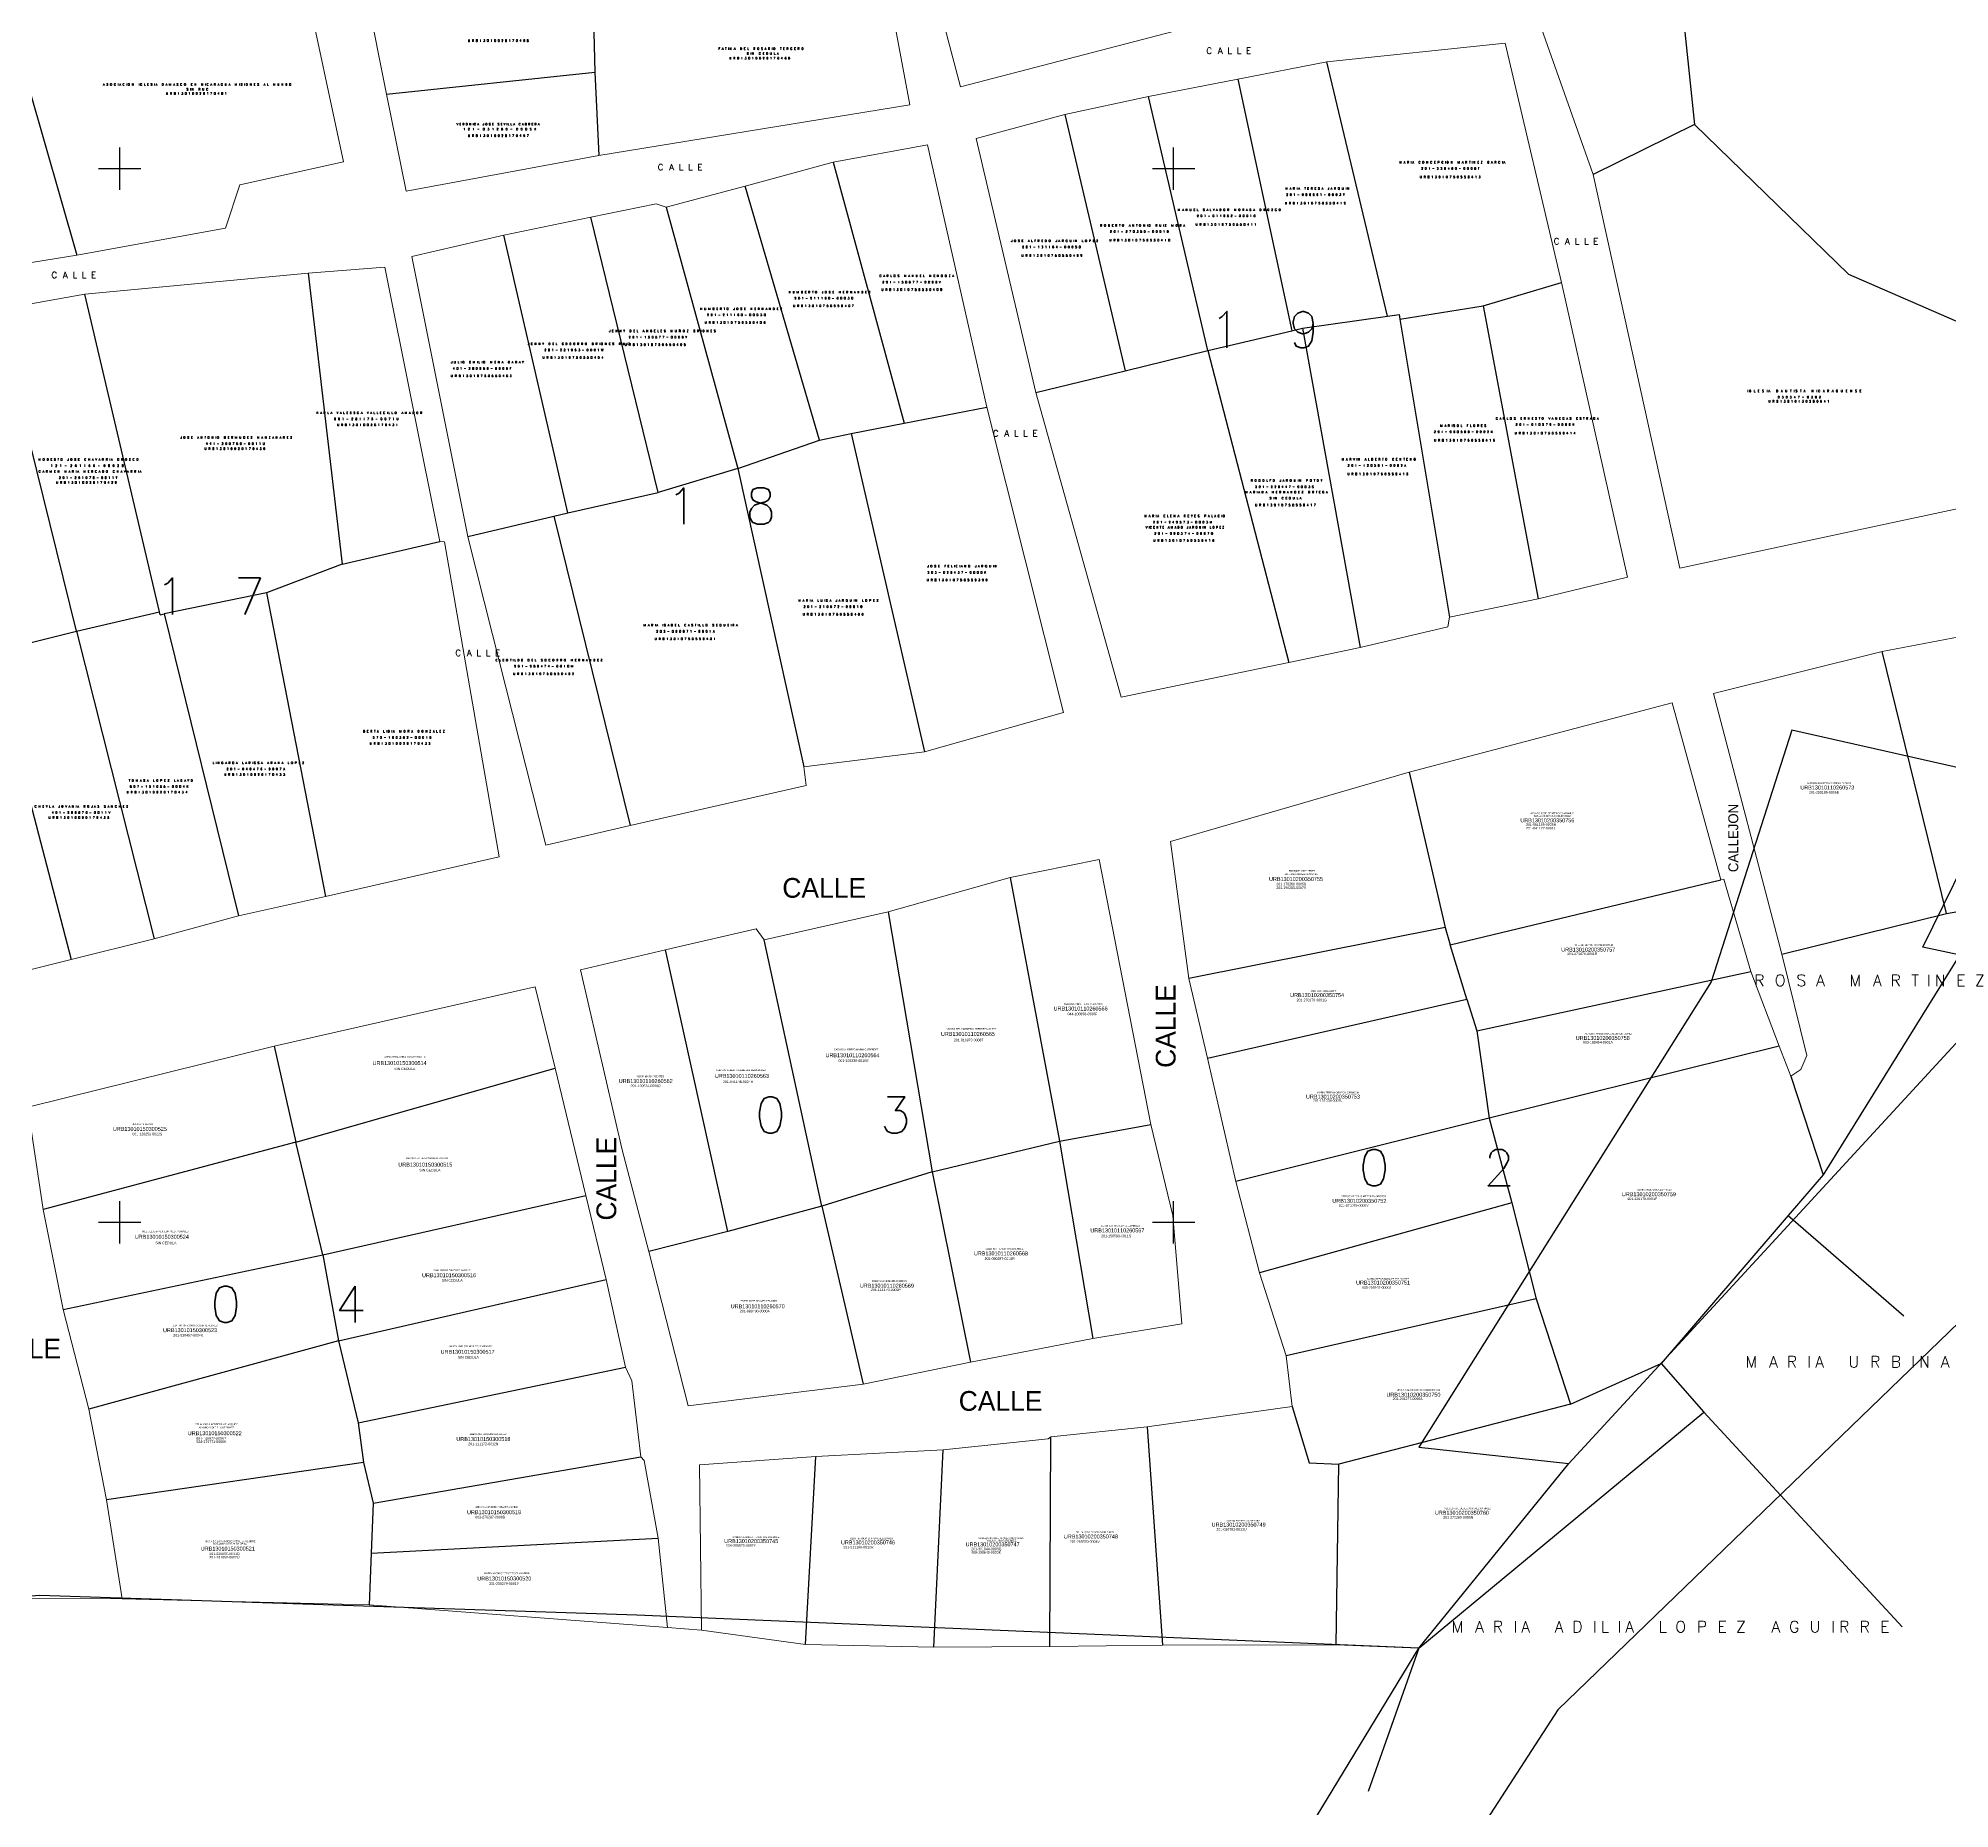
# Model space of a CAD drawing. Header units: metres. Extents: x 619047 to 657292, y 1301217 to 1319844.
# Drawn here: x 648983.8 to 649165.1, y 1317773.7 to 1317941.7 of the extents above; entities that cross this region are included whole.
import ezdxf

# ---------------------------------------------------------------- set-up
doc = ezdxf.new("R2010")
doc.units = ezdxf.units.M
for name, color, linetype, lineweight in [('101', 3, 'Continuous', 0), ('1ER CEDULA', 7, 'Continuous', 0), ('1ER PROPIETARIO', 150, 'Continuous', 0), ('2DA CEDULA', 7, 'Continuous', 0), ('2DO PROPIETARIO', 7, 'Continuous', 0), ('486', 7, 'Continuous', 0), ('4861', 7, 'Continuous', 0), ('CALLES', 7, 'Continuous', 0), ('COLINDANCIAS', 7, 'Continuous', 0), ('NumMZLote', 172, 'Continuous', 0)]:
    doc.layers.add(name, color=color, linetype=linetype, lineweight=lineweight)
for name, color, linetype in [('2', 1, 'Continuous'), ('42', 7, 'Continuous'), ('5', 7, 'Continuous')]:
    doc.layers.add(name, color=color, linetype=linetype)
doc.styles.add('Style-ENGINEERING', font='ENGINEERING.shx')
doc.styles.add('Style-Txt', font='txt_____.ttf')

# ---------------------------------------------------------------- blocks, each defined once
blk = doc.blocks.new('COORD')
at = {"layer": '42', "color": 2, "linetype": 'Continuous'}
for p, q in [((0, -2), (0, 2)), ((-2, 0), (2, 0))]:
    blk.add_line(p, q, dxfattribs=at)

msp = doc.modelspace()

# ---------------------------------------------------------------- linework, layer by layer
at = {"layer": '2', "color": 1, "linetype": 'Continuous'}
for p, q in [((649128.98473, 1317806.45033), (649172.22473, 1317853.41633)), ((649114.73873, 1317788.93033), (649128.98473, 1317806.45033))]:
    msp.add_line(p, q, dxfattribs=at)
for points in [[(649172.22473, 1317853.41633), (649162.57273, 1317855.46233), (649170.46473, 1317871.46533), (649150.14573, 1317876.06633), (649142.49873, 1317852.18333), (649114.75873, 1317807.99333), (649128.98473, 1317806.45033)], [(649232.09173, 1317767.68533), (649217.40673, 1317815.48733), (649204.74773, 1317856.67933), (649167.87173, 1317821.65033), (649127.94373, 1317783.06833), (649103.76873, 1317745.73533)], [(649114.73873, 1317788.93033), (649040.55673, 1317792.07533), (648983.90473, 1317793.92633), (648847.97373, 1317783.42333), (648740.74873, 1317771.86933), (648720.42073, 1317768.84433)], [(649096.27973, 1317631.62233), (649075.49473, 1317676.38333), (649075.52373, 1317703.57933), (649083.42573, 1317728.73233), (649099.46873, 1317763.78733), (649114.73873, 1317788.93033)]]:
    msp.add_lwpolyline(points, dxfattribs=at)
at = {"layer": '486', "color": 7, "linetype": 'Continuous', "lineweight": -3}
for points in [[(649137.15829, 1317969.5284), (649140.92073, 1317933.55133)], [(649036.32494, 1317948.59278), (649036.57593, 1317938.4959)], [(649111.76633, 1317915.34299), (649106.00873, 1317939.46933)], [(649016.78573, 1317936.40833), (649036.57593, 1317938.4959)], [(649036.57593, 1317938.4959), (649036.96173, 1317930.60533)], [(649097.56614, 1317937.83145), (649102.70497, 1317913.96049)], [(648982.81405, 1317937.14566), (648987.41273, 1317921.14333)], [(649094.743, 1317912.08448), (649089.10173, 1317936.18933)], [(649081.17673, 1317934.48833), (649086.87478, 1317910.16066)], [(649140.92073, 1317933.55133), (649131.30573, 1317928.78333)], [(649140.92073, 1317933.55133), (649155.52106, 1317919.31666)], [(649059.19073, 1317929.95233), (649065.92804, 1317905.20296)], [(649057.88786, 1317903.5919), (649050.82601, 1317927.678)], [(649042.58403, 1317898.60197), (649036.17323, 1317924.72689)], [(649043.33473, 1317925.67933), (649050.14314, 1317900.89757)], [(649033.99888, 1317896.6693), (649027.94573, 1317923.03333)], [(649009.37973, 1317919.42433), (649012.59954, 1317891.80135)], [(649155.52106, 1317919.31666), (649192.93173, 1317903.03533)], [(648995.2524, 1317887.29188), (648988.18573, 1317917.42433)], [(649120.85787, 1317916.32595), (649128.28073, 1317918.53333)], [(648987.39316, 1317885.45958), (648979.81473, 1317915.93133)], [(649111.76633, 1317915.34299), (649112.8851, 1317915.50187)], [(649112.8851, 1317915.50187), (649112.959, 1317915.05798)], [(649112.959, 1317915.05798), (649120.85787, 1317916.32595)], [(649120.85787, 1317916.32595), (649126.06073, 1317888.50833)], [(649094.743, 1317912.08448), (649102.70497, 1317913.96049)], [(649102.70497, 1317913.96049), (649103.72699, 1317914.2013)], [(649103.72699, 1317914.2013), (649111.76633, 1317915.34299)], [(649103.72699, 1317914.2013), (649109.19373, 1317883.89033)], [(649112.959, 1317915.05798), (649117.66873, 1317886.76733)], [(649086.87478, 1317910.16066), (649094.743, 1317912.08448)], [(649094.743, 1317912.08448), (649102.42073, 1317882.46333)], [(649078.42373, 1317908.09433), (649086.87478, 1317910.16066)], [(649065.92804, 1317905.20296), (649073.76273, 1317906.69933)], [(649060.90408, 1317904.19628), (649065.92804, 1317905.20296)], [(649050.14314, 1317900.89757), (649057.88786, 1317903.5919)], [(649057.88786, 1317903.5919), (649060.90408, 1317904.19628)], [(649060.90408, 1317904.19628), (649067.85163, 1317874.00153)], [(649050.14314, 1317900.89757), (649042.58403, 1317898.60197)], [(649050.14314, 1317900.89757), (649056.39273, 1317872.56433)], [(649033.99888, 1317896.6693), (649042.58403, 1317898.60197)], [(649024.50641, 1317894.43287), (649032.67356, 1317896.35705)], [(649032.67356, 1317896.35705), (649033.99888, 1317896.6693)], [(649032.67356, 1317896.35705), (649039.90873, 1317866.99633)], [(649012.59954, 1317891.80135), (649021.85073, 1317893.96133)], [(649012.59954, 1317891.80135), (649005.39778, 1317889.07654)], [(649005.39778, 1317889.07654), (648995.70601, 1317887.1079)], [(649005.39778, 1317889.07654), (649010.99473, 1317860.27533)], [(648987.39316, 1317885.45958), (648995.2524, 1317887.29188)], [(648995.32089, 1317886.9998), (648995.2524, 1317887.29188)], [(648995.32089, 1317886.9998), (648995.70601, 1317887.1079)], [(648995.70601, 1317887.1079), (649002.74473, 1317858.44333)], [(648979.24655, 1317883.41195), (648987.39316, 1317885.45958)], [(648987.39316, 1317885.45958), (648994.74073, 1317856.24033)], [(648979.24655, 1317883.41195), (648986.88432, 1317854.28679)], [(649164.82824, 1317858.64978), (649158.71573, 1317883.50933)], [(649113.82073, 1317872.07633), (649117.2387, 1317857.32719)], [(649075.99073, 1317862.07933), (649080.6638, 1317837.06204)], [(649117.71128, 1317855.6942), (649143.41673, 1317861.84033)], [(649164.82824, 1317858.64978), (649168.96339, 1317859.38498)], [(649064.40073, 1317858.82833), (649068.56474, 1317834.12684)], [(649149.19373, 1317854.80633), (649164.82824, 1317858.64978)], [(649058.10399, 1317830.89032), (649052.63573, 1317856.15533)], [(649117.2387, 1317857.32719), (649092.93773, 1317852.47833)], [(649117.2387, 1317857.32719), (649117.71128, 1317855.6942)], [(649119.32008, 1317850.51847), (649117.71128, 1317855.6942)], [(649049.18899, 1317828.46122), (649043.25673, 1317855.21133)], [(649120.26888, 1317847.50427), (649146.24273, 1317853.14833)], [(649094.69073, 1317844.90933), (649119.32008, 1317850.51847)], [(649119.32008, 1317850.51847), (649120.26888, 1317847.50427)], [(649120.26888, 1317847.50427), (649121.43428, 1317839.2259)], [(649006.13973, 1317846.07533), (649008.18674, 1317836.95216)], [(649148.95688, 1317846.05523), (649121.43428, 1317839.2259)], [(649008.18674, 1317836.95216), (649032.78945, 1317843.97832)], [(649150.03973, 1317843.22533), (649153.11873, 1317833.85333)], [(649080.6638, 1317837.06204), (649089.32473, 1317838.62033)], [(649121.43428, 1317839.2259), (649097.38073, 1317833.22833)], [(649121.43428, 1317839.2259), (649123.57267, 1317831.1854)], [(649008.18674, 1317836.95216), (648984.22673, 1317830.55233)], [(649010.77183, 1317826.26023), (649008.18674, 1317836.95216)], [(649068.56474, 1317834.12684), (649080.6638, 1317837.06204)], [(649080.6638, 1317837.06204), (649083.82373, 1317818.33133)], [(649068.56474, 1317834.12684), (649058.10399, 1317830.89032)], [(649068.56474, 1317834.12684), (649072.20073, 1317816.07933)], [(649153.11873, 1317833.85333), (649149.79273, 1317829.98933), (649137.75988, 1317815.95874)], [(649010.77183, 1317826.26023), (649035.71321, 1317831.89532)], [(649058.10399, 1317830.89032), (649049.18899, 1317828.46122)], [(649058.10399, 1317830.89032), (649062.03773, 1317813.99633)], [(649123.57267, 1317831.1854), (649099.62873, 1317824.53633)], [(649123.57267, 1317831.1854), (649125.8894, 1317822.07536)], [(649049.18899, 1317828.46122), (649041.69673, 1317826.57533)], [(648986.11373, 1317821.06233), (649010.77183, 1317826.26023)], [(649010.77183, 1317826.26023), (649012.23573, 1317818.09035)], [(649012.23573, 1317818.09035), (649037.64173, 1317823.92533)], [(649125.8894, 1317822.07536), (649102.16373, 1317816.68633)], [(649125.8894, 1317822.07536), (649129.13786, 1317812.0905)], [(649012.23573, 1317818.09035), (648988.55473, 1317811.61633)], [(649012.23573, 1317818.09035), (649014.11785, 1317810.3149)], [(649129.13786, 1317812.0905), (649137.75988, 1317815.95874)], [(649137.75988, 1317815.95874), (649141.80566, 1317811.34017)], [(649014.11785, 1317810.3149), (649039.47573, 1317815.58633)], [(649129.13786, 1317812.0905), (649107.17685, 1317806.38523)], [(649014.11785, 1317810.3149), (649014.62902, 1317806.54944)], [(649102.73973, 1317811.85633), (649104.36043, 1317806.52733), (649107.17685, 1317806.38523)], [(649114.73873, 1317788.93033), (649141.80566, 1317811.34017)], [(649079.74973, 1317789.07533), (649079.83773, 1317808.97433)], [(649088.98473, 1317809.92933), (649090.43173, 1317789.20433)], [(649015.52078, 1317802.70141), (649040.94473, 1317807.09033)], [(649056.54573, 1317789.28533), (649057.53373, 1317807.13033)], [(649068.72073, 1317789.03133), (649069.63273, 1317807.75233)], [(649014.62902, 1317806.54944), (648990.23673, 1317802.99433)], [(649014.62902, 1317806.54944), (649015.52078, 1317802.70141)], [(649106.90873, 1317789.25733), (649107.17685, 1317806.38523)], [(649015.52078, 1317802.70141), (649015.34408, 1317797.9547)], [(649015.34408, 1317797.9547), (649042.57773, 1317799.36233)], [(649015.34408, 1317797.9547), (649015.16373, 1317793.04333)]]:
    msp.add_lwpolyline(points, dxfattribs=at)
at = {"layer": '4861', "color": 21, "linetype": 'Continuous', "lineweight": 13}
for points in [[(649131.30573, 1317928.78333), (649123.52673, 1317950.80333), (649121.30973, 1317966.17233)], [(649012.71273, 1317929.98033), (649008.95473, 1317947.62033), (649009.82973, 1317948.01033), (649008.20873, 1317955.81233)], [(649063.23273, 1317952.67833), (649066.46573, 1317935.40133), (649036.96173, 1317930.60533)], [(649095.45873, 1317943.41833), (649071.26173, 1317937.12433), (649066.98173, 1317953.31033)], [(649016.78573, 1317936.40833), (649014.97773, 1317945.64333)], [(649106.00873, 1317939.46933), (649122.95473, 1317941.25033), (649128.28073, 1317918.53333)], [(649097.56614, 1317937.83145), (649106.00873, 1317939.46933)], [(649089.10173, 1317936.18933), (649097.56614, 1317937.83145)], [(649036.96173, 1317930.60533), (649018.67073, 1317927.19933), (649016.78573, 1317936.40833)], [(649081.17673, 1317934.48833), (649089.10173, 1317936.18933)], [(649078.42373, 1317908.09433), (649072.75973, 1317932.19733), (649081.17673, 1317934.48833)], [(649012.71273, 1317929.98033), (649002.87473, 1317927.81333), (649001.53073, 1317923.70633), (648987.41273, 1317921.14333)], [(649050.82601, 1317927.678), (649059.19073, 1317929.95233)], [(649059.19073, 1317929.95233), (649068.12773, 1317931.59333), (649073.76273, 1317906.69933)], [(649139.52973, 1317891.43233), (649131.30573, 1317928.78333)], [(648987.41273, 1317921.14333), (648962.37773, 1317917.09033), (648959.64273, 1317926.74133)], [(649043.33473, 1317925.67933), (649050.22773, 1317927.51533), (649050.82601, 1317927.678)], [(649027.94573, 1317923.03333), (649036.17323, 1317924.72689)], [(649036.17323, 1317924.72689), (649042.39373, 1317926.00733), (649043.33473, 1317925.67933)], [(649024.50641, 1317894.43287), (649019.20973, 1317921.01233), (649027.94573, 1317923.03333)], [(649009.37973, 1317919.42433), (648988.18573, 1317917.42433)], [(649021.85073, 1317893.96133), (649016.62673, 1317920.00433), (649009.37973, 1317919.42433)], [(648988.18573, 1317917.42433), (648979.81473, 1317915.93133)], [(649128.28073, 1317918.53333), (649134.55473, 1317890.56033), (649126.06073, 1317888.50833)], [(649073.76273, 1317906.69933), (649081.03273, 1317877.73633)], [(649086.49273, 1317879.20033), (649078.42373, 1317908.09433)], [(649139.52973, 1317891.43233), (649169.49573, 1317897.85233), (649192.93173, 1317903.03533)], [(649027.49873, 1317864.03533), (649022.30973, 1317893.93533), (649021.85073, 1317893.96133)], [(649031.92773, 1317865.14733), (649026.86273, 1317885.13033), (649024.51211, 1317894.40427), (649024.50641, 1317894.43287)], [(649126.06073, 1317888.50833), (649117.66873, 1317886.76733)], [(649117.66873, 1317886.76733), (649117.50273, 1317885.86933), (649109.19373, 1317883.89033)], [(649158.71573, 1317883.50933), (649181.97473, 1317887.96233)], [(649109.19373, 1317883.89033), (649102.42073, 1317882.46333)], [(649158.71573, 1317883.50933), (649142.72773, 1317879.52433)], [(649102.42073, 1317882.46333), (649086.49273, 1317879.20033)], [(649149.19373, 1317854.80633), (649142.72773, 1317879.52433)], [(649081.03273, 1317877.73633), (649067.85163, 1317874.00153)], [(649138.78073, 1317878.65033), (649113.82073, 1317872.07633)], [(649138.78073, 1317878.65033), (649143.41673, 1317861.84033)], [(649067.85163, 1317874.00153), (649056.39273, 1317872.56433)], [(649056.39273, 1317872.56433), (649056.61373, 1317870.81733)], [(649113.82073, 1317872.07633), (649091.17373, 1317865.48033), (649092.93773, 1317852.47833)], [(649056.61373, 1317870.81733), (649039.90873, 1317866.99633)], [(649039.90873, 1317866.99633), (649031.92773, 1317865.14733)], [(649027.49873, 1317864.03533), (649010.99473, 1317860.27533)], [(649089.32473, 1317838.62033), (649084.43573, 1317863.78533), (649075.99073, 1317862.07933)], [(649075.99073, 1317862.07933), (649064.40073, 1317858.82833)], [(649143.41673, 1317861.84033), (649143.69773, 1317861.92333), (649146.24273, 1317853.14833)], [(649010.99473, 1317860.27533), (649002.74473, 1317858.44333)], [(649002.74473, 1317858.44333), (648994.74073, 1317856.24033)], [(649064.40073, 1317858.82833), (649052.63573, 1317856.15533)], [(648994.74073, 1317856.24033), (648986.88432, 1317854.28679)], [(649051.86673, 1317857.20533), (649043.93773, 1317855.37333), (649043.25673, 1317855.21133)], [(649052.63573, 1317856.15533), (649051.86673, 1317857.20533)], [(648986.88432, 1317854.28679), (648979.12073, 1317852.35633)], [(649043.25673, 1317855.21133), (649035.21073, 1317853.29733)], [(649035.21073, 1317853.29733), (649039.15273, 1317836.22133), (649041.69673, 1317826.57533)], [(649092.93773, 1317852.47833), (649094.69073, 1317844.90933)], [(649146.24273, 1317853.14833), (649148.95688, 1317846.05523)], [(649030.91973, 1317851.70533), (649006.13973, 1317846.07533)], [(649032.78945, 1317843.97832), (649030.91973, 1317851.70533)], [(649006.13973, 1317846.07533), (648982.75273, 1317840.27633), (648984.22673, 1317830.55233)], [(649094.69073, 1317844.90933), (649097.38073, 1317833.22833)], [(649148.95688, 1317846.05523), (649150.03973, 1317843.22533)], [(649035.71321, 1317831.89532), (649032.78945, 1317843.97832)], [(649083.82373, 1317818.33133), (649092.27873, 1317819.72533), (649091.41073, 1317829.98533), (649089.32473, 1317838.62033)], [(649097.38073, 1317833.22833), (649099.62873, 1317824.53633)], [(648984.22673, 1317830.55233), (648986.11373, 1317821.06233)], [(649037.64173, 1317823.92533), (649035.71321, 1317831.89532)], [(649041.69673, 1317826.57533), (649045.41473, 1317811.92333), (649062.03773, 1317813.99633)], [(649039.47573, 1317815.58633), (649037.64173, 1317823.92533)], [(649099.62873, 1317824.53633), (649102.16373, 1317816.68633)], [(648986.11373, 1317821.06233), (648988.55473, 1317811.61633)], [(649072.20073, 1317816.07933), (649083.82373, 1317818.33133)], [(649062.03773, 1317813.99633), (649072.20073, 1317816.07933)], [(649102.16373, 1317816.68633), (649102.73973, 1317811.85633)], [(649040.94473, 1317807.09033), (649040.08173, 1317814.31133), (649039.47573, 1317815.58633)], [(648988.55473, 1317811.61633), (648990.23673, 1317802.99433)], [(649102.73973, 1317811.85633), (649088.98473, 1317809.92933)], [(649079.83773, 1317808.97433), (649079.57673, 1317808.78533), (649069.63273, 1317807.75233)], [(649088.98473, 1317809.92933), (649079.83773, 1317808.97433)], [(649042.57773, 1317799.36233), (649041.24973, 1317806.74533), (649040.94473, 1317807.09033)], [(649057.53373, 1317807.13033), (649046.51173, 1317806.33833), (649046.70073, 1317790.65133), (649056.54573, 1317789.28533)], [(649069.63273, 1317807.75233), (649057.53373, 1317807.13033)], [(648990.23673, 1317802.99433), (648991.70273, 1317793.61733), (649015.16373, 1317793.04333)], [(649015.16373, 1317793.04333), (649043.45473, 1317790.89433), (649042.57773, 1317799.36233)], [(649056.54573, 1317789.28533), (649068.72073, 1317789.03133)], [(649068.72073, 1317789.03133), (649079.74973, 1317789.07533)], [(649079.74973, 1317789.07533), (649090.43173, 1317789.20433)], [(649090.43173, 1317789.20433), (649106.90873, 1317789.25733)], [(649106.90873, 1317789.25733), (649114.73873, 1317788.93033)]]:
    msp.add_lwpolyline(points, dxfattribs=at)
at = {"layer": 'CALLES', "color": 21, "linetype": 'Continuous', "lineweight": 13}
for points in [[(649150.03973, 1317843.22533), (649151.00873, 1317843.85833), (649151.56873, 1317845.16233), (649149.19373, 1317854.80633)], [(648982.59473, 1317793.63833), (648991.70273, 1317793.61733)], [(649043.45473, 1317790.89433), (649046.70073, 1317790.65133)]]:
    msp.add_lwpolyline(points, dxfattribs=at)
at = {"layer": 'COLINDANCIAS', "color": 7, "linetype": 'Continuous', "lineweight": -3}
for points in [[(649168.96339, 1317859.38498), (649153.11873, 1317833.85333)], [(649149.79273, 1317829.98933), (649160.78769, 1317820.48117)], [(649141.80566, 1317811.34017), (649160.60938, 1317790.94745)], [(649114.73873, 1317788.93033), (649109.93173, 1317775.31733)]]:
    msp.add_lwpolyline(points, dxfattribs=at)

# ---------------------------------------------------------------- block references
at = {"layer": '5', "color": 2, "linetype": 'Continuous'}
for p in [(648991.48573, 1317929.34733), (649091.48573, 1317929.34733), (648991.48573, 1317829.34733), (649091.48573, 1317829.34733)]:
    msp.add_blockref('COORD', p, dxfattribs=at)

# ---------------------------------------------------------------- texts
at = {"layer": '101', "color": 6, "linetype": 'Continuous', "lineweight": 13, "style": 'Style-ENGINEERING'}
for s, p in [('URB13010110260573', (649150.94736, 1317870.42531)), ('URB13010200350756', (649124.381, 1317867.30951)), ('URB13010200350755', (649100.53622, 1317861.73946)), ('URB13010200350757', (649128.26126, 1317855.0429)), ('URB13010200350754', (649102.53893, 1317850.72455)), ('URB13010110260566', (649080.09657, 1317849.44783)), ('URB13010110260565', (649069.40528, 1317847.03577)), ('URB13010200350758', (649129.63812, 1317846.65654)), ('URB13010110260564', (649058.45323, 1317845.01485)), ('URB13010150300514', (649015.47621, 1317844.27331)), ('URB13010110260562', (649038.8308, 1317842.5702)), ('URB13010110260563', (649047.95751, 1317843.05913)), ('URB13010200350753', (649104.04096, 1317841.0865)), ('URB13010150300525', (648990.83409, 1317838.02314)), ('URB13010150300515', (649017.92086, 1317834.63322)), ('URB13010200350759', (649134.01906, 1317831.82395)), ('URB13010200350752', (649106.54435, 1317831.19811)), ('URB13010110260567', (649083.58427, 1317828.3912)), ('URB13010150300524', (648992.9202, 1317827.78819)), ('URB13010110260568', (649072.53444, 1317826.20731)), ('URB13010150300516', (649020.16994, 1317824.13751)), ('URB13010110260569', (649061.71277, 1317823.14335)), ('URB13010200350751', (649108.7974, 1317823.4376)), ('URB13010110260570', (649049.4569, 1317821.18762)), ('URB13010150300523', (648995.59302, 1317818.92224)), ('URB13010150300517', (649021.93009, 1317816.86873)), ('URB13010200350750', (649111.6763, 1317812.79819)), ('URB13010150300522', (648997.93989, 1317809.14363)), ('URB13010150300518', (649023.42948, 1317808.5895)), ('URB13010150300519', (649024.43994, 1317801.64669)), ('URB13010200350760', (649116.27628, 1317801.59552)), ('URB13010200350748', (649081.07236, 1317799.34247)), ('URB13010200350749', (649095.09134, 1317800.469)), ('URB13010150300521', (648999.17851, 1317798.19158)), ('URB13010200350745', (649048.84122, 1317798.90438)), ('URB13010200350746', (649059.91872, 1317798.77921)), ('URB13010200350747', (649071.74723, 1317798.59145)), ('URB13010150300520', (649025.4178, 1317795.35578))]:
    msp.add_text(s, height=0.375, dxfattribs=at).set_placement(p)
at = {"layer": '101', "linetype": 'Continuous', "lineweight": -3, "char_height": 0.2, "attachment_point": 5, "line_spacing_factor": 1.1, "style": 'Style-Txt'}
for s, insert in [('\\T2.010943;URB13010020170468', (649027.49833, 1317941.49678)), ('\\T2.010943;URB13010020170466', (649052.29559, 1317939.82505)), ('\\T2.010943;URB13010020170481', (648998.84169, 1317936.48793)), ('\\T2.010943;URB13010020170467', (649027.49833, 1317932.47959)), ('\\T2.010943;URB13010750550413', (649117.80881, 1317928.55122)), ('\\T2.010943;URB13010750550412', (649105.01679, 1317926.06376)), ('\\T2.010943;URB13010750550411', (649096.53541, 1317924.04662)), ('\\T2.010943;URB13010750550409', (649080.01673, 1317921.09364)), ('\\T2.010943;URB13010750550410', (649088.35546, 1317922.55969)), ('\\T2.010943;URB13010750550408', (649066.72108, 1317917.86551)), ('\\T2.010943;URB13010750550407', (649058.34982, 1317916.32338)), ('\\T2.010943;URB13010750550406', (649049.95839, 1317914.7412)), ('\\T2.010943;URB13010750550405', (649042.38809, 1317912.6383)), ('\\T2.010943;URB13010750550404', (649034.57746, 1317911.41662)), ('\\T2.010943;URB13010750550403', (649025.8756, 1317909.67421)), ('\\T2.010943;URB13010130280641', (649150.89671, 1317907.26632)), ('\\T2.010943;URB13010020170431', (649015.07911, 1317905.02901)), ('\\T2.010943;URB13010020170430', (649002.49656, 1317902.77049)), ('\\T2.010943;URB13010750550415', (649119.16807, 1317903.5591)), ('\\T2.010943;URB13010750550414', (649126.82256, 1317904.24248)), ('\\T2.010943;URB13010020170429', (648988.40977, 1317899.56235)), ('\\T2.010943;URB13010750550416', (649110.9472, 1317900.36215)), ('\\T2.010943;URB13010750550417', (649102.1873, 1317897.41921)), ('\\T2.010943;URB13010750550418', (649092.53695, 1317894.06525)), ('\\T2.010943;URB13010750550399', (649071.0277, 1317890.30751)), ('\\T2.010943;URB13010750550400', (649059.2651, 1317887.05071)), ('\\T2.010943;URB13010750550401', (649045.21973, 1317884.71603)), ('\\T2.010943;URB13010750550402', (649031.78697, 1317881.40441)), ('\\T2.010943;URB13010020170432', (649018.16841, 1317874.79557)), ('\\T2.010943;URB13010020170433', (649004.37344, 1317871.83767)), ('\\T2.010943;URB13010020170434', (648995.10835, 1317870.16944)), ('\\T2.010943;URB13010020170435', (648987.69115, 1317867.75692))]:
    msp.add_mtext(s, dxfattribs=dict(at, insert=insert))
at = {"layer": '1ER CEDULA', "color": 3, "linetype": 'Continuous', "lineweight": 13, "style": 'Style-ENGINEERING'}
for s, p in [('201-250185-0006B', (649151.77656, 1317870.03391)), ('201-061165-0005H', (649124.92045, 1317866.97306)), ('201-170269-0005B', (649101.23361, 1317861.33003)), ('201-271079-0001R', (649128.82837, 1317854.70767)), ('201-270170-0001G', (649103.14821, 1317850.3211)), ('044-100958-0000F', (649081.42194, 1317849.00286)), ('201-010973-0008T', (649070.63287, 1317846.52561)), ('003-180454-0001A', (649130.3273, 1317846.31241)), ('001-100330-0010G', (649059.68081, 1317844.56989)), ('SIN CEDULA', (649017.54312, 1317843.79575)), ('201-120574-0000C', (649039.9606, 1317842.17413)), ('201-041148-0024R', (649048.72876, 1317842.56527)), ('201-151058-0007L', (649104.69752, 1317840.7859)), ('001-120253-0022S', (648992.68914, 1317837.60263)), ('SIN CEDULA', (649019.92259, 1317834.18011)), ('201-271079-0005V', (649107.15375, 1317830.82243)), ('201-120178-0001F', (649134.54697, 1317831.45538)), ('SIN CEDULA', (648994.87303, 1317827.26989)), ('201-150593-0011S', (649084.61629, 1317827.92994)), ('201-090287-0010R', (649073.55015, 1317825.77865)), ('SIN CEDULA', (649022.04129, 1317823.71699)), ('201-111179-0002P', (649062.76108, 1317822.82062)), ('043-200167-0000J', (649109.34546, 1317823.03808)), ('201-080490-0000A', (649050.32594, 1317820.7997)), ('201-030457-0004K', (648996.57117, 1317818.50652)), ('SIN CEDULA', (649023.57327, 1317816.41562)), ('201-291277-0006A', (649112.26774, 1317812.48261)), ('081-140977-0009P', (648998.75188, 1317808.70681)), ('201-111172-0012N', (649024.55928, 1317808.19344)), ('003-270287-0000B', (649025.21574, 1317801.2508)), ('201-270269-0000N', (649117.06053, 1317801.22175)), ('201-030781-0011U', (649095.5465, 1317800.08811)), ('201-020855-0011Q', (648999.99051, 1317797.76291)), ('569-300573-0002Y', (649049.01674, 1317798.55139)), ('201-211180-0012R', (649060.15164, 1317798.40024)), ('201-301044-0003Q', (649072.26903, 1317798.22389)), ('201-260370-0004V', (649081.64048, 1317798.92927)), ('201-200279-0001Y', (649026.5307, 1317794.93736))]:
    msp.add_text(s, height=0.24, dxfattribs=at).set_placement(p)
at = {"layer": '1ER CEDULA', "color": 140, "linetype": 'Continuous', "lineweight": -3, "char_height": 0.2, "attachment_point": 5, "line_spacing_factor": 1.1, "style": 'Style-Txt'}
for s, insert in [('\\T2.010943;SIN CEDULA', (649052.57745, 1317940.26685)), ('\\T2.010943;SIN RUC', (648998.94124, 1317936.87217)), ('\\T2.516414;121-031280-0005K', (649027.68786, 1317933.09697)), ('\\T2.010943;201-220480-0008T', (649117.80722, 1317929.36365)), ('\\T2.010943;201-080661-0003Y', (649105.0152, 1317926.87619)), ('\\T2.010943;201-011052-0001G', (649096.56383, 1317924.85905)), ('\\T2.010943;201-270350-0001D', (649088.32387, 1317923.37211)), ('\\T2.010943;201-131164-0005D', (649079.98181, 1317921.90607)), ('\\T2.010943;201-150877-0008V', (649066.69301, 1317918.57905)), ('\\T2.010943;201-211160-0003Q', (649050.10031, 1317915.45474)), ('\\T2.010943;201-211160-0003Q', (649058.39174, 1317917.03692)), ('\\T2.010943;201-221053-0001W', (649034.68271, 1317912.13015)), ('\\T2.010943;201-150577-0006Y', (649042.63001, 1317913.35184)), ('\\T2.010943;401-280968-0006F', (649025.95085, 1317910.38775)), ('\\T2.213131;030347-9392', (649150.95846, 1317907.66396)), ('\\T2.213131;001-281175-0071U', (649014.99732, 1317905.59084)), ('\\T2.010943;201-010279-0006N', (649126.82098, 1317905.0549)), ('\\T2.010943;441-200760-0011U', (649002.55508, 1317903.2489)), ('\\T2.010943;201-060566-0002K', (649119.06648, 1317904.37153)), ('\\T2.516414;121-261166-0002B', (648988.5382, 1317901.1572)), ('\\T2.010943;201-120561-0002A', (649110.84561, 1317901.17458)), ('\\T2.010943;201-220447-0003S', (649102.08571, 1317899.15459)), ('\\T2.010943;201-240573-0003M', (649092.43536, 1317895.80064)), ('\\T2.010943;203-020437-0000K', (649071.00296, 1317891.02105)), ('\\T2.010943;201-210672-0001Q', (649059.26036, 1317887.76425)), ('\\T2.010943;202-090871-0001A', (649045.24166, 1317885.42957)), ('\\T2.010943;201-260474-0010M', (649031.81223, 1317882.11795)), ('\\T2.010943;570-160362-0001G', (649018.36695, 1317875.35739)), ('\\T2.010943;201-040476-0007A', (649004.46932, 1317872.36741)), ('\\T2.010943;607-151055-0004K', (648995.3144, 1317870.69918)), ('\\T2.010943;401-290870-0011V', (648987.8898, 1317868.23533))]:
    msp.add_mtext(s, dxfattribs=dict(at, insert=insert))
at = {"layer": '1ER PROPIETARIO', "color": 140, "linetype": 'Continuous', "lineweight": -3, "attachment_point": 5}
for s, insert, char_height, line_spacing_factor, style in [('\\T2.010943;FATIMA DEL ROSARIO TERCERO', (649052.43076, 1317940.73015), 0.2, 1.1, 'Style-Txt'), ('\\T2.010943;ASOCIACION IGLESIA DAMASCO EN NICARAGUA MISIONES AL MUNDO', (648998.92787, 1317937.33547), 0.2, 1.1, 'Style-Txt'), ('\\T1.758207;VERONICA JOSE SEVILLA CABRERA', (649027.44116, 1317933.56026), 0.2, 1.1, 'Style-Txt'), ('\\T2.010943;MARIA CONCEPCION MARTINEZ GARCIA', (649118.00292, 1317929.94726), 0.2, 1.1, 'Style-Txt'), ('\\T2.010943;MARIA TERESA JARQUIN ', (649105.2109, 1317927.45979), 0.2, 1.1, 'Style-Txt'), ('\\T2.010943;MANUEL SALVADOR MORAGA OROZCO', (649096.85953, 1317925.44266), 0.2, 1.1, 'Style-Txt'), ('\\T2.010943;ROBERTO ANTONIO RUIZ MORA', (649088.61957, 1317923.95572), 0.2, 1.1, 'Style-Txt'), ('\\T2.010943;JOSE ALFREDO JARQUIN LOPEZ', (649080.27751, 1317922.48967), 0.2, 1.1, 'Style-Txt'), ('\\T2.010943;CARLOS MANUEL MENDOZA ', (649067.19204, 1317919.16265), 0.2, 1.1, 'Style-Txt'), ('\\T2.010943;HUMBERTO JOSE HERNANDEZ ', (649058.92077, 1317917.62053), 0.2, 1.1, 'Style-Txt'), ('\\T2.010943;HUMBERTO JOSE HERNANDEZ ', (649050.52934, 1317916.03835), 0.2, 1.1, 'Style-Txt'), ('\\T2.010943;JENNY DEL ANGELES MUÑOZ BRIONES', (649043.05904, 1317913.93545), 0.2, 1.1, 'Style-Txt'), ('\\T2.010943;JENNY DEL SOCORRO BRIONES RUIZ', (649035.14841, 1317912.71376), 0.2, 1.1, 'Style-Txt'), ('\\T2.010943;JULIO EMILIO MENA GARAY', (649026.44655, 1317910.97136), 0.2, 1.1, 'Style-Txt'), ('\\T2.516414;IGLESIA BAUTISTA NICARAGUENSE', (649151.45415, 1317908.24757), 0.2, 1.1, 'Style-Txt'), ('\\T2.010943;KARLA VALESSCA VALLECILLO AMADOR', (649015.26203, 1317906.17444), 0.2, 1.1, 'Style-Txt'), ('\\T2.010943;MARISOL FLORES', (649119.04984, 1317904.95514), 0.2, 1.1, 'Style-Txt'), ('\\T2.010943;CARLOS ERNESTO VANEGAS ESTRADA', (649127.01667, 1317905.63851), 0.2, 1.1, 'Style-Txt'), ('\\T2.010943;JOSE ANTONIO BERMUDEZ MANZANAREZ ', (649002.62464, 1317903.83251), 0.2, 1.1, 'Style-Txt'), ('\\T2.010943;MODESTO JOSE CHAVARRIA OROZCO', (648988.60776, 1317901.7408), 0.2, 1.1, 'Style-Txt'), ('\\T2.010943;MARVIN ALBERTO CENTENO', (649111.04131, 1317901.75819), 0.2, 1.1, 'Style-Txt'), ('\\T2.010943;RODOLFO JARQUIN POTOY', (649102.28141, 1317899.7382), 0.2, 1.1, 'Style-Txt'), ('\\T2.010943;MARIA ELENA REYES PALACIO', (649092.63106, 1317896.38424), 0.2, 1.1, 'Style-Txt'), ('\\T2.010943;JOSE FELICIANO JARQUIN ', (649071.49866, 1317891.60466), 0.2, 1.1, 'Style-Txt'), ('\\T2.010943;MARIA LUISA JARQUIN LOPEZ', (649059.75606, 1317888.34786), 0.2, 1.1, 'Style-Txt'), ('\\T2.010943;MARIA ISABEL CASTILLO SEQUEIRA', (649045.73736, 1317886.01318), 0.2, 1.1, 'Style-Txt'), ('\\T2.010943;CLEOTILDE DEL SOCORRO HERNANDEZ', (649032.30793, 1317882.70156), 0.2, 1.1, 'Style-Txt'), ('\\T2.010943;BERTA LIDIA MORA GONZALEZ', (649018.53166, 1317875.941), 0.2, 1.1, 'Style-Txt'), ('\\T2.010943;LINGARDA LARISSA ARANA LOPEZ ', (649004.73403, 1317872.95102), 0.2, 1.1, 'Style-Txt'), ('\\T2.010943;TOMASA LOPEZ LACAYO', (648995.47912, 1317871.28279), 0.2, 1.1, 'Style-Txt'), ('\\H0.163840;MARVIN ALBERTO CENTENO FLORES', (649153.70904, 1317871.01709), 0.16384, 0.75, 'Style-ENGINEERING'), ('\\T2.010943;CHEYLA JOVANIA ROJAS SANCHEZ', (648987.92451, 1317868.81894), 0.2, 1.1, 'Style-Txt'), ('\\H0.163840;ALVARO JOSE CENTENO GUADAMUZ', (649127.40124, 1317868.1633), 0.16384, 0.75, 'Style-ENGINEERING'), ('\\H0.163840;ENRIQUE JOSE PEREZ ', (649103.67386, 1317862.67261), 0.16384, 0.75, 'Style-ENGINEERING'), ('\\H0.163840;WILLIAN ANTONIO OBANDO RUIZ ', (649131.36519, 1317855.66498), 0.16384, 0.75, 'Style-ENGINEERING'), ('\\H0.163840;RAMONA OBDULIA RUIZ ABURTO', (649082.90328, 1317850.04486), 0.16384, 0.75, 'Style-ENGINEERING'), ('\\H0.163840;JOEL ALGUERA ORTIZ ', (649105.70706, 1317851.28156), 0.16384, 0.75, 'Style-ENGINEERING'), ('\\H0.163840;YADIRA DEL CARMEN GUTIERREZ MALTEZ', (649072.27719, 1317847.69799), 0.16384, 0.75, 'Style-ENGINEERING'), ('\\H0.163840;AURORA ARGENTINA CALDERON LOPEZ', (649132.72556, 1317847.23824), 0.16384, 0.75, 'Style-ENGINEERING'), ('\\H0.163840;ALEJANDRA ANITA LACAYO DAVILA', (649018.55184, 1317845.04147), 0.16384, 0.75, 'Style-ENGINEERING'), ('\\H0.163840;CARLOS ALBERTO MARIN GUTIERREZ', (649061.35773, 1317845.74227), 0.16384, 0.75, 'Style-ENGINEERING'), ('\\H0.163840;ALICIA MARIA FUENTES ', (649041.83309, 1317843.19983), 0.16384, 0.75, 'Style-ENGINEERING'), ('\\H0.163840;CARLOS ALBERTO HERRERA HERNANDEZ', (649050.43828, 1317843.78654), 0.16384, 0.75, 'Style-ENGINEERING'), ('\\H0.163840;MARIA TERESA OROZCO CARMONA ', (649107.09263, 1317841.66449), 0.16384, 0.75, 'Style-ENGINEERING'), ('\\H0.163840;BENJAMIN BRAVO', (648993.64896, 1317838.66907), 0.16384, 0.75, 'Style-ENGINEERING'), ('\\H0.163840;BLANCA ESTELA CASTILLO LACAYO', (649020.65424, 1317835.44213), 0.16384, 0.75, 'Style-ENGINEERING'), ('\\H0.163840;SONIA ARGENTINA ESPINOZA ', (649137.12158, 1317832.43789), 0.16384, 0.75, 'Style-ENGINEERING'), ('\\H0.163840;SERGIO ANTONIO MERCADO OROZCO', (649109.52366, 1317831.81439), 0.16384, 0.75, 'Style-ENGINEERING'), ('\\H0.163840;INES DEL CARMEN ESPINOZA MORALES', (648995.80025, 1317828.48301), 0.16384, 0.75, 'Style-ENGINEERING'), ('\\H0.163840;BEYSI TATIANA LOPEZ ESPINOZA ', (649086.45618, 1317829.02083), 0.16384, 0.75, 'Style-ENGINEERING'), ('\\H0.163840;OBED ISAI TENORIO GUTIERREZ', (649075.42264, 1317826.83694), 0.16384, 0.75, 'Style-ENGINEERING'), ('\\H0.163840;JUAN EMILIO CASTILLO LACAYO', (649023.00111, 1317824.79973), 0.16384, 0.75, 'Style-ENGINEERING'), ('\\H0.163840;JULIO CESAR MARIN ROMERO ', (649064.53578, 1317823.77298), 0.16384, 0.75, 'Style-ENGINEERING'), ('\\H0.163840;MARIA SEBASTIANA PEREZ FLORES', (649111.85393, 1317823.97336), 0.16384, 0.75, 'Style-ENGINEERING'), ('\\H0.163840;LESTER JOSE CHAVEZ TENORIO', (649052.05175, 1317821.88244), 0.16384, 0.75, 'Style-ENGINEERING'), ('\\H0.163840;BERTHA MARGARITA DUARTE FLORES', (648998.6279, 1317819.56002), 0.16384, 0.75, 'Style-ENGINEERING'), ('\\H0.163840;NANCY MARISOL MONROY NARVAEZ', (649024.74496, 1317817.57985), 0.16384, 0.75, 'Style-ENGINEERING'), ('\\H0.163840;MARIA DEL SOCORRO AVILEZ PEREZ', (649114.71323, 1317813.43048), 0.16384, 0.75, 'Style-ENGINEERING'), ('\\H0.163840;CELIA MARIA HERRERA VELASQUEZ', (649000.64949, 1317810.15517), 0.16384, 0.75, 'Style-ENGINEERING'), ('\\H0.163840;ALBA LINA JARQUIN GONZALEZ', (649026.43177, 1317809.21913), 0.16384, 0.75, 'Style-ENGINEERING'), ('\\H0.163840;OMAR ALEJANDRO RUGAMA CONDE', (649027.23851, 1317802.32521), 0.16384, 0.75, 'Style-ENGINEERING'), ('\\H0.163840;AZUCENA DE JESUS ALVAREZ RAMIREZ', (649119.37376, 1317802.19481), 0.16384, 0.75, 'Style-ENGINEERING'), ('\\H0.163840;SANDRA FABIOLA TENORIO GUTIERREZ', (649051.85271, 1317799.47407), 0.16384, 0.75, 'Style-ENGINEERING'), ('\\H0.163840;BERTHA JULIA ZUNIGA BALLADARES ', (649062.83646, 1317799.34811), 0.16384, 0.75, 'Style-ENGINEERING'), ('\\H0.163840;CARLOS MANUEL TENORIO MAYORGA ', (649075.105, 1317799.38016), 0.16384, 0.75, 'Style-ENGINEERING'), ('\\H0.163840;ORLIN JOSE TENORIO DELGADO ', (649084.0041, 1317799.92753), 0.16384, 0.75, 'Style-ENGINEERING'), ('\\H0.163840;GLORIA ESTHER GUTIERREZ', (649098.06127, 1317801.00449), 0.16384, 0.75, 'Style-ENGINEERING'), ('\\H0.163840;MARIA DE LOS ANGELES SEVILLA AGUIRRE', (649001.96078, 1317799.06794), 0.16384, 0.75, 'Style-ENGINEERING'), ('\\H0.163840;MARIO ALONSO TERCERO CHAVARRIA', (649028.21637, 1317796.0343), 0.16384, 0.75, 'Style-ENGINEERING')]:
    msp.add_mtext(s, dxfattribs=dict(at, insert=insert, char_height=char_height, line_spacing_factor=line_spacing_factor, style=style))
at = {"layer": '2DA CEDULA', "color": 3, "linetype": 'Continuous', "lineweight": 13, "style": 'Style-ENGINEERING'}
for s, p in [('201-041177-0001J', (649124.92925, 1317866.63016)), ('201-190285-0007V', (649101.22482, 1317860.97835)), ('524-170771-0000K', (648998.76684, 1317808.40774)), ('201-181052-0002U', (648999.99051, 1317797.4414)), ('408-190649-0000K', (649072.26023, 1317797.89859))]:
    msp.add_text(s, height=0.24, dxfattribs=at).set_placement(p)
at = {"layer": '2DA CEDULA', "color": 140, "linetype": 'Continuous', "lineweight": -3, "char_height": 0.2, "attachment_point": 5, "line_spacing_factor": 1.1, "style": 'Style-Txt'}
for s, insert in [('\\T2.010943;201-261070-0011Y', (648988.56762, 1317900.02152)), ('\\T2.010943;SIN CEDULA', (649102.18571, 1317898.06682)), ('\\T2.010943;201-090374-0007Q', (649092.53536, 1317894.71287))]:
    msp.add_mtext(s, dxfattribs=dict(at, insert=insert))
at = {"layer": '2DO PROPIETARIO', "color": 140, "linetype": 'Continuous', "lineweight": -3, "attachment_point": 5}
for s, insert, char_height, line_spacing_factor, style in [('\\T2.010943;CARMEN MARIA MERCADO CHAVARRIA', (648988.73718, 1317900.60512), 0.2, 1.1, 'Style-Txt'), ('\\T2.010943;MARIANA HERNANDEZ ORTEGA', (649102.28141, 1317898.65043), 0.2, 1.1, 'Style-Txt'), ('\\T1.758207;VICENTE AMADO JARQUIN LOPEZ', (649092.63106, 1317895.29648), 0.2, 1.1, 'Style-Txt'), ('\\H0.163840;KARLA VANESSA OBANDO RUIZ ', (649127.41003, 1317867.90833), 0.16384, 0.75, 'Style-ENGINEERING'), ('\\H0.163840;MA LUISA ORTEGA PAISANO', (649103.60353, 1317862.39127), 0.16384, 0.75, 'Style-ENGINEERING'), ('\\H0.163840;ALVARO MONTIEL GUTIERREZ', (649000.65697, 1317809.87104), 0.16384, 0.75, 'Style-ENGINEERING'), ('\\H0.163840;ROLANDO ARGUELLO MENA', (649001.96078, 1317798.8212), 0.16384, 0.75, 'Style-ENGINEERING'), ('\\H0.163840;PAULA OLIVIA GUTIERREZ', (649075.105, 1317799.13398), 0.16384, 0.75, 'Style-ENGINEERING')]:
    msp.add_mtext(s, dxfattribs=dict(at, insert=insert, char_height=char_height, line_spacing_factor=line_spacing_factor, style=style))
at = {"layer": 'CALLES', "color": 7, "linetype": 'Continuous', "lineweight": -3, "style": 'Style-ENGINEERING'}
for s, height, p in [('CALLEJON', 0.9375, (649145.05588, 1317862.58127)), ('CALLE', 1.875, (649091.66831, 1317844.00321)), ('CALLE', 1.875, (649038.59492, 1317829.51668))]:
    msp.add_text(s, height=height, rotation=90, dxfattribs=at).set_placement(p)
for p in [(649054.35648, 1317860.15018), (648977.97294, 1317816.42718), (649071.09476, 1317811.45697)]:
    msp.add_text('CALLE', height=1.875, dxfattribs=at).set_placement(p)
at = {"layer": 'CALLES', "color": 140, "linetype": 'Continuous', "lineweight": -3, "char_height": 0.5971968, "attachment_point": 5, "line_spacing_factor": 1.1, "style": 'Style-Txt'}
for insert in [(649096.96216, 1317940.52963), (649044.89914, 1317929.48782), (649129.91233, 1317922.45962), (648987.37656, 1317919.25223), (649076.70131, 1317904.21434), (649025.70213, 1317883.38995)]:
    msp.add_mtext('\\T2.010943;CALLE', dxfattribs=dict(at, insert=insert))
at = {"layer": 'COLINDANCIAS', "color": 6, "lineweight": 40, "char_height": 1.08, "attachment_point": 5, "line_spacing_factor": 1.1, "style": 'Style-Txt'}
for s, insert in [('\\T2.010943;ROSA MARTINEZ ', (649157.98206, 1317852.30733)), ('\\T2.010943;MARIA URBINA', (649155.85236, 1317816.10902)), ('\\T2.010943;MARIA ADILIA LOPEZ AGUIRRE', (649139.08553, 1317790.96636))]:
    msp.add_mtext(s, dxfattribs=dict(at, insert=insert))
at = {"layer": 'NumMZLote', "linetype": 'Continuous', "lineweight": -3, "char_height": 3.456, "attachment_point": 5, "line_spacing_factor": 1.1, "style": 'Style-Txt'}
for s, insert in [('\\T2.516414;19', (649102.3714, 1317914.06907)), ('\\T2.516414;18', (649050.8271, 1317897.32364)), ('\\T2.516414;17', (649002.31171, 1317888.77125)), ('\\T26.020833;03', (649063.60812, 1317839.53945)), ('\\T26.020833;02', (649120.88579, 1317834.53806)), ('\\T26.020833;04', (649011.90539, 1317821.56218))]:
    msp.add_mtext(s, dxfattribs=dict(at, insert=insert))

doc.saveas('drawing.dxf')
